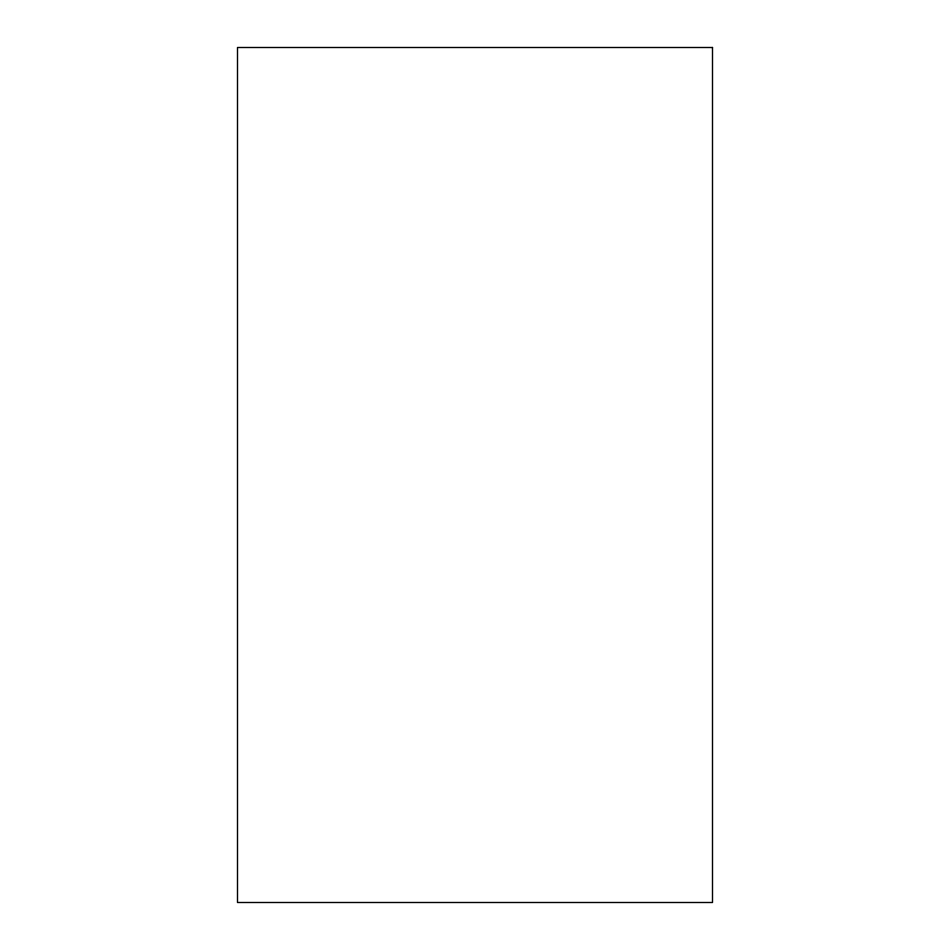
<?xml version="1.0" encoding="UTF-8"?>
<svg xmlns="http://www.w3.org/2000/svg" width="950" height="950" viewBox="0 0 950 950"><rect width="100%" height="100%" fill="white"/><g stroke="black" fill="none" stroke-linecap="round" stroke-linejoin="round"><path stroke-width="1.43" d="M712.5 47.5L237.5 47.5L237.5 902.5L712.5 902.5L712.5 47.5"/></g></svg>
